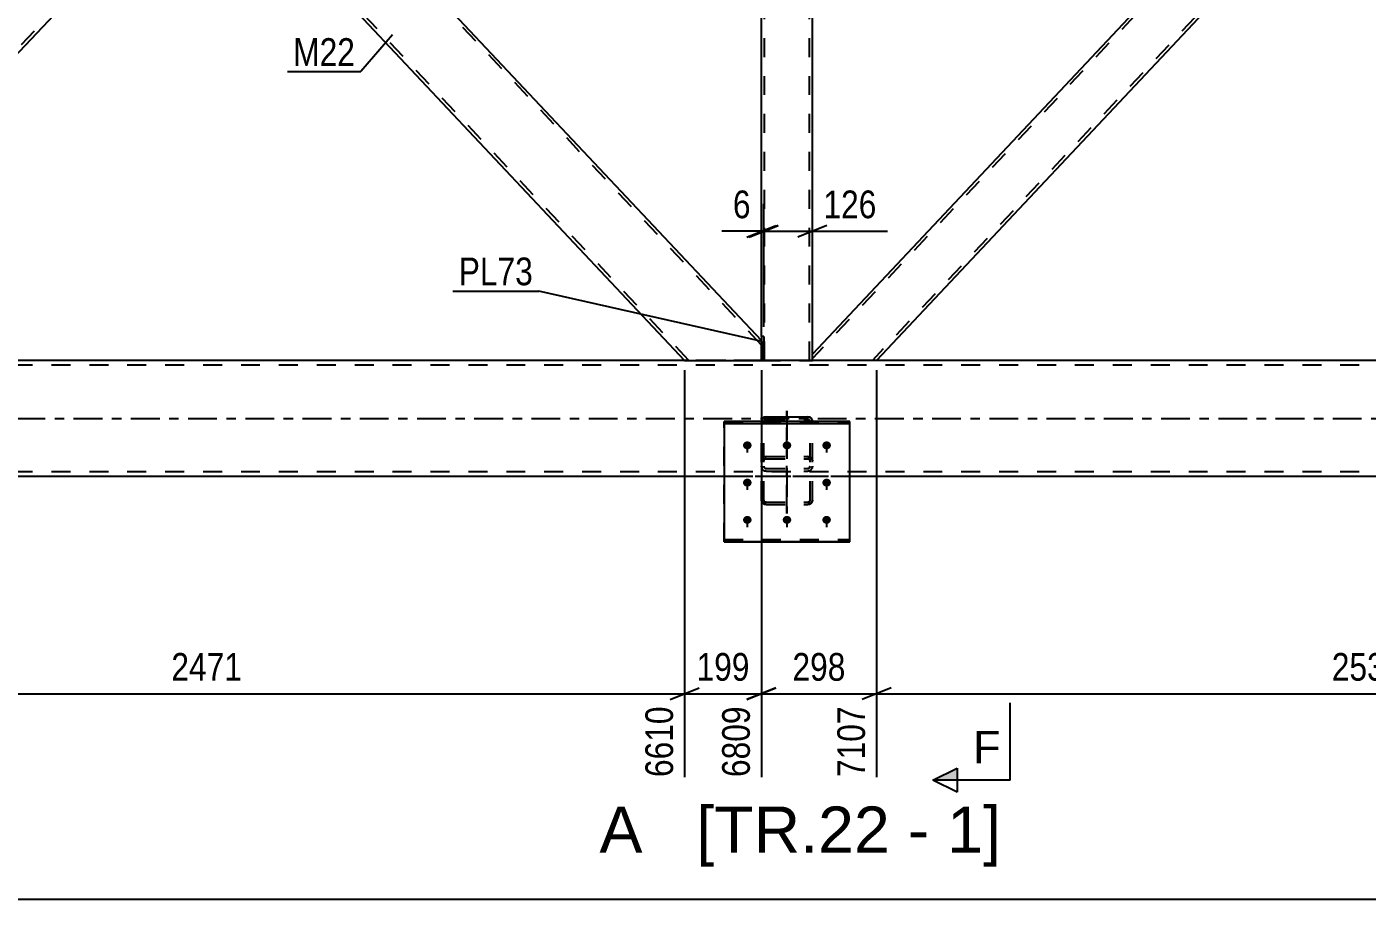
# Model space of a CAD drawing. Header units: millimetres. Extents: x -95 to 746, y -460 to 134.
# Drawn here: x 140.4 to 279, y -177.3 to -87.1 of the extents above; entities that cross this region are included whole.
import ezdxf

# ---------------------------------------------------------------- set-up
doc = ezdxf.new("R2010")
doc.units = ezdxf.units.MM
doc.linetypes.add('DXK_LINE_DOT2', pattern=[3.9198, 1.9599, -1.9599])
doc.linetypes.add('DXK_LINE_DOT3', pattern=[5.9187, 2.979, -0.9799, 0.9799, -0.9799])
doc.styles.add('Arial', font='ARIAL.TTF', dxfattribs={"height": 0.2})
doc.styles.add('Arial Narrow', font='ARIALN.TTF', dxfattribs={"height": 0.2})

# ---------------------------------------------------------------- blocks, each defined once
blk = doc.blocks.new('Part-389780219-1400 - 1176')
at = {"color": 7, "linetype": 'DXK_LINE_DOT2'}
for p, q in [((330.17, -6), (221.64, -121.41)), ((336.36, -6.19), (227.83, -121.6)), ((336.36, -6), (329.73, -6)), ((279, -59.95), (275.38, -63.8)), ((282.63, -63.8), (279, -67.65)), ((228.27, -121.6), (221.64, -121.6))]:
    blk.add_line(p, q, dxfattribs=at)
at = {"color": 2, "linetype": 'Continuous'}
for p, q in [((329.73, -6), (279, -59.95)), ((336.36, -6.66), (282.63, -63.8)), ((336.36, -6.66), (336.36, -6)), ((275.38, -63.8), (221.64, -120.94)), ((279, -67.65), (228.27, -121.6)), ((221.64, -121.6), (221.64, -120.94))]:
    blk.add_line(p, q, dxfattribs=at)
blk = doc.blocks.new('Part-389780219-1395 - 1176')
at = {"color": 7, "linetype": 'DXK_LINE_DOT2'}
for p, q in [((208.86, -6), (101.64, -120.01)), ((208.44, -6), (208.42, -6)), ((209.3, -6), (216.36, -6)), ((216.36, -6), (212.5, -6)), ((216.36, -6), (216.36, -8.06)), ((216.36, -7.6), (109.15, -121.6)), ((159, -58.55), (154.06, -63.8)), ((163.94, -63.8), (159, -69.05)), ((101.64, -121.6), (101.64, -119.54)), ((101.64, -119.54), (101.64, -119.54)), ((101.64, -121.6), (101.64, -121.6)), ((101.64, -121.6), (101.64, -121.6)), ((109.04, -121.6), (108.71, -121.6)), ((109.33, -121.6), (109.15, -121.6)), ((109.56, -121.6), (109.59, -121.6)), ((109.59, -121.6), (109.56, -121.6))]:
    blk.add_line(p, q, dxfattribs=at)
at = {"color": 2, "linetype": 'Continuous'}
for p, q in [((208.42, -6), (159, -58.55)), ((212.5, -6), (208.44, -6)), ((216.36, -8.06), (163.94, -63.8)), ((154.06, -63.8), (101.64, -119.54)), ((159, -69.05), (109.59, -121.6)), ((108.71, -121.6), (101.64, -121.6)), ((109.33, -121.6), (108.71, -121.6)), ((109.56, -121.6), (109.33, -121.6))]:
    blk.add_line(p, q, dxfattribs=at)
blk = doc.blocks.new('Part-389780219-1414 - 1176')
at = {"color": 7, "linetype": 'DXK_LINE_DOT2'}
for p, q in [((221.64, -6), (216.36, -6)), ((216.36, -8.46), (216.36, -6)), ((216.68, -121.6), (216.68, -6)), ((221.32, -121.6), (221.32, -6)), ((221.64, -6.66), (221.64, -6)), ((216.36, -121.6), (216.36, -119.14)), ((216.36, -121.6), (221.64, -121.6)), ((221.64, -121.6), (221.64, -120.94))]:
    blk.add_line(p, q, dxfattribs=at)
at = {"color": 2, "linetype": 'Continuous'}
for p, q in [((221.64, -120.94), (221.64, -6.66)), ((216.36, -119.14), (216.36, -8.46))]:
    blk.add_line(p, q, dxfattribs=at)
blk = doc.blocks.new('Part-389780219-1420 - 1176')
at = {"color": 2, "linetype": 'Continuous'}
for p, q in [((216.66, -127.47), (216.84, -127.43)), ((216.84, -127.43), (221.16, -127.43)), ((221.16, -127.43), (221.34, -127.47)), ((216.37, -127.91), (216.4, -127.75)), ((221.6, -127.75), (221.63, -127.91))]:
    blk.add_line(p, q, dxfattribs=at)
at = {"color": 7, "linetype": 'DXK_LINE_DOT3'}
blk.add_line((219, -126.82), (219, -137.44), dxfattribs=at)
at = {"color": 7, "linetype": 'DXK_LINE_DOT2'}
for p, q in [((216.36, -127.94), (216.37, -127.91)), ((216.36, -136.05), (216.36, -127.94)), ((216.62, -127.84), (216.6, -127.94)), ((216.6, -136.05), (216.6, -127.94)), ((216.67, -127.76), (216.62, -127.84)), ((216.75, -127.71), (216.67, -127.76)), ((216.84, -127.69), (216.75, -127.71)), ((216.84, -127.69), (221.16, -127.69)), ((221.25, -127.71), (221.16, -127.69)), ((221.33, -127.76), (221.25, -127.71)), ((221.38, -127.84), (221.33, -127.76)), ((221.4, -127.94), (221.38, -127.84)), ((221.4, -136.05), (221.4, -127.94)), ((221.63, -127.91), (221.64, -127.94)), ((221.64, -136.05), (221.64, -127.94)), ((216.5, -131.67), (216.4, -131.81)), ((216.66, -131.57), (216.5, -131.67)), ((216.84, -131.53), (216.66, -131.57)), ((216.84, -131.53), (221.16, -131.53)), ((221.34, -131.57), (221.16, -131.53)), ((221.5, -131.67), (221.34, -131.57)), ((221.6, -131.81), (221.5, -131.67)), ((216.4, -131.81), (216.36, -131.99)), ((216.4, -132.73), (216.36, -132.54)), ((216.6, -131.99), (216.62, -131.9)), ((216.6, -132.54), (216.62, -132.64)), ((216.62, -131.9), (216.67, -131.83)), ((216.62, -132.64), (216.67, -132.72)), ((216.84, -133.05), (216.66, -133.01)), ((216.67, -131.83), (216.75, -131.78)), ((216.67, -132.72), (216.75, -132.77)), ((216.75, -131.78), (216.84, -131.76)), ((216.75, -132.77), (216.84, -132.79)), ((216.84, -131.76), (221.16, -131.76)), ((216.84, -132.79), (221.16, -132.79)), ((216.84, -133.05), (221.16, -133.05)), ((221.16, -131.76), (221.25, -131.78)), ((221.16, -132.79), (221.25, -132.77)), ((221.34, -133.01), (221.16, -133.05)), ((221.25, -131.78), (221.33, -131.83)), ((221.25, -132.77), (221.33, -132.72)), ((221.33, -131.83), (221.38, -131.9)), ((221.33, -132.72), (221.38, -132.64)), ((221.38, -131.9), (221.4, -131.99)), ((221.38, -132.64), (221.4, -132.54)), ((221.64, -131.99), (221.6, -131.81)), ((221.64, -132.54), (221.6, -132.73)), ((216.36, -136.05), (216.4, -136.22)), ((216.4, -136.22), (216.5, -136.36)), ((216.5, -136.36), (216.66, -136.46)), ((216.62, -136.13), (216.6, -136.05)), ((216.67, -136.2), (216.62, -136.13)), ((216.66, -136.46), (216.84, -136.5)), ((216.75, -136.25), (216.67, -136.2)), ((216.84, -136.27), (216.75, -136.25)), ((216.84, -136.27), (221.16, -136.27)), ((216.84, -136.5), (221.16, -136.5)), ((221.25, -136.25), (221.16, -136.27)), ((221.16, -136.5), (221.34, -136.46)), ((221.33, -136.2), (221.25, -136.25)), ((221.38, -136.13), (221.33, -136.2)), ((221.34, -136.46), (221.5, -136.36)), ((221.4, -136.05), (221.38, -136.13)), ((221.5, -136.36), (221.6, -136.22)), ((221.6, -136.22), (221.64, -136.05))]:
    blk.add_line(p, q, dxfattribs=at)
at = {"color": 2, "linetype": 'Continuous'}
for centre, start, end in [((216.86, -127.92), 114.3199, 159.2417), ((221.14, -127.92), 20.7583, 65.6801)]:
    blk.add_arc(centre, 0.496, start, end, dxfattribs=at)
at = {"color": 7, "linetype": 'DXK_LINE_DOT2'}
for centre, start, end in [((216.86, -132.56), 200.7583, 245.6801), ((221.14, -132.56), 294.3199, 339.2417)]:
    blk.add_arc(centre, 0.496, start, end, dxfattribs=at)
blk = doc.blocks.new('Part-389780219-1425 - 1176')
at = {"color": 2, "linetype": 'Continuous'}
for p, q in [((159, -69.05), (163.94, -63.8)), ((216.36, -119.54), (163.94, -63.8)), ((159, -69.05), (208.42, -121.6)), ((208.44, -121.6), (216.36, -121.6))]:
    blk.add_line(p, q, dxfattribs=at)
at = {"color": 7, "linetype": 'DXK_LINE_DOT2'}
for p, q in [((216.36, -120.01), (163.72, -64.03)), ((159.22, -68.82), (159.24, -68.8)), ((208.86, -121.6), (159.22, -68.82)), ((216.36, -121.6), (216.36, -119.54)), ((208.42, -121.6), (208.44, -121.6)), ((208.44, -121.6), (208.42, -121.6))]:
    blk.add_line(p, q, dxfattribs=at)
blk = doc.blocks.new('Part-389780219-1435 - 1176')
at = {"color": 7, "linetype": 'DXK_LINE_DOT2'}
for p, q in [((216.84, -127.43), (216.66, -127.47)), ((216.84, -127.43), (221.16, -127.43)), ((221.34, -127.47), (221.16, -127.43)), ((216.4, -127.75), (216.36, -127.94)), ((216.36, -136.05), (216.36, -127.94)), ((216.6, -127.94), (216.62, -127.84)), ((216.6, -136.05), (216.6, -127.94)), ((216.62, -127.84), (216.67, -127.76)), ((216.67, -127.76), (216.75, -127.71)), ((216.75, -127.71), (216.84, -127.69)), ((216.84, -127.69), (221.16, -127.69)), ((221.16, -127.69), (221.25, -127.71)), ((221.25, -127.71), (221.33, -127.76)), ((221.33, -127.76), (221.38, -127.84)), ((221.38, -127.84), (221.4, -127.94)), ((221.4, -136.05), (221.4, -127.94)), ((221.64, -127.94), (221.6, -127.75)), ((221.64, -136.05), (221.64, -127.94)), ((216.4, -131.81), (216.5, -131.67)), ((216.5, -131.67), (216.66, -131.57)), ((216.66, -131.57), (216.84, -131.54)), ((216.84, -131.54), (221.16, -131.54)), ((221.16, -131.54), (221.34, -131.57)), ((221.34, -131.57), (221.5, -131.67)), ((221.5, -131.67), (221.6, -131.81)), ((216.36, -131.99), (216.4, -131.81)), ((216.36, -132.54), (216.4, -132.73)), ((216.62, -131.9), (216.6, -131.99)), ((216.62, -132.64), (216.6, -132.54)), ((216.67, -131.83), (216.62, -131.9)), ((216.67, -132.72), (216.62, -132.64)), ((216.66, -133.01), (216.84, -133.05)), ((216.75, -131.78), (216.67, -131.83)), ((216.75, -132.77), (216.67, -132.72)), ((216.84, -131.76), (216.75, -131.78)), ((216.84, -132.79), (216.75, -132.77)), ((216.84, -131.76), (221.16, -131.76)), ((216.84, -132.79), (221.16, -132.79)), ((216.84, -133.05), (221.16, -133.05)), ((221.25, -131.78), (221.16, -131.76)), ((221.25, -132.77), (221.16, -132.79)), ((221.16, -133.05), (221.34, -133.01)), ((221.33, -131.83), (221.25, -131.78)), ((221.33, -132.72), (221.25, -132.77)), ((221.38, -131.9), (221.33, -131.83)), ((221.38, -132.64), (221.33, -132.72)), ((221.4, -131.99), (221.38, -131.9)), ((221.4, -132.54), (221.38, -132.64)), ((221.6, -131.81), (221.64, -131.99)), ((221.6, -132.73), (221.64, -132.54)), ((216.4, -136.22), (216.36, -136.05)), ((216.5, -136.36), (216.4, -136.22)), ((216.66, -136.46), (216.5, -136.36)), ((216.6, -136.05), (216.62, -136.13)), ((216.62, -136.13), (216.67, -136.21)), ((216.84, -136.5), (216.66, -136.46)), ((216.67, -136.21), (216.75, -136.25)), ((216.75, -136.25), (216.84, -136.27)), ((216.84, -136.27), (221.16, -136.27)), ((216.84, -136.5), (221.16, -136.5)), ((221.16, -136.27), (221.25, -136.25)), ((221.34, -136.46), (221.16, -136.5)), ((221.25, -136.25), (221.33, -136.21)), ((221.33, -136.21), (221.38, -136.13)), ((221.5, -136.36), (221.34, -136.46)), ((221.38, -136.13), (221.4, -136.05)), ((221.6, -136.22), (221.5, -136.36)), ((221.64, -136.05), (221.6, -136.22))]:
    blk.add_line(p, q, dxfattribs=at)
at = {"color": 7, "linetype": 'DXK_LINE_DOT3'}
blk.add_line((219, -137.44), (219, -126.82), dxfattribs=at)
at = {"color": 7, "linetype": 'DXK_LINE_DOT2'}
for centre, start, end in [((216.86, -127.92), 114.32, 159.2417), ((221.14, -127.92), 20.7583, 65.68), ((216.86, -132.56), 200.7583, 245.68), ((221.14, -132.56), 294.32, 339.2417)]:
    blk.add_arc(centre, 0.496, start, end, dxfattribs=at)
blk = doc.blocks.new('Part-389780219-1443 - 1176')
at = {"color": 2, "linetype": 'Continuous'}
for p, q in [((225.5, -127.91), (212.5, -127.91)), ((212.5, -127.91), (212.5, -140.34)), ((212.5, -128.13), (225.5, -128.13)), ((225.5, -140.34), (225.5, -127.91)), ((212.5, -140.34), (225.5, -140.34))]:
    blk.add_line(p, q, dxfattribs=at)
at = {"color": 7, "linetype": 'DXK_LINE_DOT2'}
blk.add_line((212.5, -140.12), (225.5, -140.12), dxfattribs=at)
blk = doc.blocks.new('Part-389780219-1448 - 1176')
at = {"color": 7, "linetype": 'DXK_LINE_DOT2'}
for p, q in [((212.5, -140.34), (212.5, -127.91)), ((212.5, -127.91), (225.5, -127.91)), ((212.5, -128.13), (225.5, -128.13)), ((225.5, -140.34), (225.5, -127.91)), ((212.5, -140.12), (225.5, -140.12))]:
    blk.add_line(p, q, dxfattribs=at)
at = {"color": 2, "linetype": 'Continuous'}
blk.add_line((225.5, -140.34), (212.5, -140.34), dxfattribs=at)
blk = doc.blocks.new('Part-389780219-1494 - 1176')
at = {"color": 7, "linetype": 'DXK_LINE_DOT2'}
for p, q in [((678, -121.6), (-18.36, -121.6)), ((216.6, -121.6), (208.44, -121.6)), ((678, -122.08), (-56, -122.08)), ((678, -133.12), (-56, -133.12)), ((678, -133.6), (-36.75, -133.6)), ((225.5, -133.6), (212.5, -133.6))]:
    blk.add_line(p, q, dxfattribs=at)
at = {"color": 2, "linetype": 'Continuous'}
for p, q in [((208.44, -121.6), (109.56, -121.6)), ((673.2, -121.6), (216.6, -121.6)), ((212.5, -133.6), (-8.84, -133.6)), ((452.5, -133.6), (225.5, -133.6))]:
    blk.add_line(p, q, dxfattribs=at)
at = {"color": 7, "linetype": 'DXK_LINE_DOT3'}
blk.add_line((-56, -127.6), (678, -127.6), dxfattribs=at)
blk = doc.blocks.new('Part-389780219-1599 - 1176')
at = {"color": 2, "linetype": 'Continuous'}
for p, q in [((216.6, -119.14), (216.36, -119.14)), ((216.36, -119.14), (216.36, -121.6)), ((216.6, -119.14), (216.6, -121.6)), ((216.6, -121.6), (216.36, -121.6))]:
    blk.add_line(p, q, dxfattribs=at)
blk = doc.blocks.new('Part-389780219-1600 - 1176')
at = {"color": 7, "linetype": 'DXK_LINE_DOT2'}
for p, q in [((216.36, -121.6), (216.36, -119.14)), ((216.6, -119.14), (216.36, -119.14)), ((216.6, -121.6), (216.6, -119.14)), ((216.6, -121.6), (216.36, -121.6))]:
    blk.add_line(p, q, dxfattribs=at)
blk = doc.blocks.new('Bolt-389780219-1613 - 1176')
at = {"linetype": 'Continuous'}
for points in [[(214.9, -129.97), (214.99, -129.98), (215.08, -130), (215.16, -130.05), (215.23, -130.1), (215.28, -130.17), (215.32, -130.25), (215.34, -130.34), (215.34, -130.42), (215.32, -130.51), (215.28, -130.59), (215.23, -130.66), (215.16, -130.72), (215.08, -130.76), (214.99, -130.79), (214.9, -130.8), (214.81, -130.79), (214.72, -130.76), (214.64, -130.72), (214.57, -130.66), (214.52, -130.59), (214.48, -130.51), (214.46, -130.42), (214.46, -130.34), (214.48, -130.25), (214.52, -130.17), (214.57, -130.1), (214.64, -130.05), (214.72, -130), (214.81, -129.98)], [(219, -129.97), (219.09, -129.98), (219.18, -130), (219.26, -130.05), (219.33, -130.1), (219.38, -130.17), (219.42, -130.25), (219.44, -130.34), (219.44, -130.42), (219.42, -130.51), (219.38, -130.59), (219.33, -130.66), (219.26, -130.72), (219.18, -130.76), (219.09, -130.79), (219, -130.8), (218.91, -130.79), (218.82, -130.76), (218.74, -130.72), (218.67, -130.66), (218.62, -130.59), (218.58, -130.51), (218.56, -130.42), (218.56, -130.34), (218.58, -130.25), (218.62, -130.17), (218.67, -130.1), (218.74, -130.05), (218.82, -130), (218.91, -129.98)], [(223.1, -129.97), (223.19, -129.98), (223.28, -130), (223.36, -130.05), (223.43, -130.1), (223.48, -130.17), (223.52, -130.25), (223.54, -130.34), (223.54, -130.42), (223.52, -130.51), (223.48, -130.59), (223.43, -130.66), (223.36, -130.72), (223.28, -130.76), (223.19, -130.79), (223.1, -130.8), (223.01, -130.79), (222.92, -130.76), (222.84, -130.72), (222.77, -130.66), (222.72, -130.59), (222.68, -130.51), (222.66, -130.42), (222.66, -130.34), (222.68, -130.25), (222.72, -130.17), (222.77, -130.1), (222.84, -130.05), (222.92, -130), (223.01, -129.98)], [(214.9, -133.82), (214.99, -133.83), (215.08, -133.86), (215.16, -133.9), (215.23, -133.96), (215.28, -134.03), (215.32, -134.11), (215.34, -134.19), (215.34, -134.28), (215.32, -134.36), (215.28, -134.44), (215.23, -134.51), (215.16, -134.57), (215.08, -134.61), (214.99, -134.64), (214.9, -134.65), (214.81, -134.64), (214.72, -134.61), (214.64, -134.57), (214.57, -134.51), (214.52, -134.44), (214.48, -134.36), (214.46, -134.28), (214.46, -134.19), (214.48, -134.11), (214.52, -134.03), (214.57, -133.96), (214.64, -133.9), (214.72, -133.86), (214.81, -133.83)], [(223.1, -133.82), (223.19, -133.83), (223.28, -133.86), (223.36, -133.9), (223.43, -133.96), (223.48, -134.03), (223.52, -134.11), (223.54, -134.19), (223.54, -134.28), (223.52, -134.36), (223.48, -134.44), (223.43, -134.51), (223.36, -134.57), (223.28, -134.61), (223.19, -134.64), (223.1, -134.65), (223.01, -134.64), (222.92, -134.61), (222.84, -134.57), (222.77, -134.51), (222.72, -134.44), (222.68, -134.36), (222.66, -134.28), (222.66, -134.19), (222.68, -134.11), (222.72, -134.03), (222.77, -133.96), (222.84, -133.9), (222.92, -133.86), (223.01, -133.83)], [(214.9, -137.67), (214.99, -137.68), (215.08, -137.71), (215.16, -137.75), (215.23, -137.81), (215.28, -137.88), (215.32, -137.96), (215.34, -138.04), (215.34, -138.13), (215.32, -138.21), (215.28, -138.29), (215.23, -138.36), (215.16, -138.42), (215.08, -138.46), (214.99, -138.49), (214.9, -138.5), (214.81, -138.49), (214.72, -138.46), (214.64, -138.42), (214.57, -138.36), (214.52, -138.29), (214.48, -138.21), (214.46, -138.13), (214.46, -138.04), (214.48, -137.96), (214.52, -137.88), (214.57, -137.81), (214.64, -137.75), (214.72, -137.71), (214.81, -137.68)], [(219, -137.67), (219.09, -137.68), (219.18, -137.71), (219.26, -137.75), (219.33, -137.81), (219.38, -137.88), (219.42, -137.96), (219.44, -138.04), (219.44, -138.13), (219.42, -138.21), (219.38, -138.29), (219.33, -138.36), (219.26, -138.42), (219.18, -138.46), (219.09, -138.49), (219, -138.5), (218.91, -138.49), (218.82, -138.46), (218.74, -138.42), (218.67, -138.36), (218.62, -138.29), (218.58, -138.21), (218.56, -138.13), (218.56, -138.04), (218.58, -137.96), (218.62, -137.88), (218.67, -137.81), (218.74, -137.75), (218.82, -137.71), (218.91, -137.68)], [(223.1, -137.67), (223.19, -137.68), (223.28, -137.71), (223.36, -137.75), (223.43, -137.81), (223.48, -137.88), (223.52, -137.96), (223.54, -138.04), (223.54, -138.13), (223.52, -138.21), (223.48, -138.29), (223.43, -138.36), (223.36, -138.42), (223.28, -138.46), (223.19, -138.49), (223.1, -138.5), (223.01, -138.49), (222.92, -138.46), (222.84, -138.42), (222.77, -138.36), (222.72, -138.29), (222.68, -138.21), (222.66, -138.13), (222.66, -138.04), (222.68, -137.96), (222.72, -137.88), (222.77, -137.81), (222.84, -137.75), (222.92, -137.71), (223.01, -137.68)]]:
    blk.add_hatch(color=1, dxfattribs=at).paths.add_polyline_path(points)
at = {"color": 1, "linetype": 'Continuous'}
for p, q in [((214.9, -129.98), (214.9, -131.12)), ((219, -129.98), (219, -131.12)), ((223.1, -129.98), (223.1, -131.12)), ((214.9, -133.84), (214.9, -134.97)), ((223.1, -133.84), (223.1, -134.97)), ((214.9, -137.69), (214.9, -138.83)), ((219, -137.69), (219, -138.83)), ((223.1, -137.69), (223.1, -138.83))]:
    blk.add_line(p, q, dxfattribs=at)
blk = doc.blocks.new('Bolt-389780219-1618 - 1176')
at = {"color": 1, "linetype": 'DXK_LINE_DOT2'}
for p, q in [((214.9, -129.99), (214.9, -131.12)), ((219, -129.99), (219, -131.12)), ((223.1, -129.99), (223.1, -131.12)), ((214.9, -133.84), (214.9, -134.97)), ((223.1, -133.84), (223.1, -134.97)), ((214.9, -137.69), (214.9, -138.83)), ((219, -137.69), (219, -138.83)), ((223.1, -137.69), (223.1, -138.83))]:
    blk.add_line(p, q, dxfattribs=at)
blk = doc.blocks.new('StraightDimension-389780219-24865 - 1176')
at = {"color": 7, "linetype": 'Continuous'}
for p, q in [((208.42, -122.6), (208.42, -164.67)), ((216.36, -122.6), (216.36, -164.67)), ((206.92, -156.66), (209.92, -155.46)), ((208.42, -156.06), (216.36, -156.06)), ((217.86, -155.46), (214.86, -156.66))]:
    blk.add_line(p, q, dxfattribs=at)
at = {"color": 0}
blk.add_wipeout([(215.73, -155.31), (215.73, -151.11), (209.05, -151.11), (209.05, -155.31)], dxfattribs=at)
at = {"color": 0, "linetype": 'Continuous'}
blk.add_wipeout([(215.76, -156.76), (211.56, -156.76), (211.56, -165.27), (215.76, -165.27)], dxfattribs=at)
at = {"color": 3, "style": 'Arial Narrow'}
blk.add_text('199', height=2.863, dxfattribs=at).set_placement((209.65, -154.71))
at = {"color": 3, "linetype": 'Continuous', "style": 'Arial Narrow'}
blk.add_text('6809', height=2.863, rotation=90.0002, dxfattribs=at).set_placement((215.16, -164.67))
blk = doc.blocks.new('StraightDimension-389780219-21369 - 1176')
at = {"color": 7, "linetype": 'Continuous'}
blk.add_line((-57, -177.3), (719, -177.3), dxfattribs=at)
blk = doc.blocks.new('StraightDimension-389780219-21049 - 1176')
at = {"color": 7, "linetype": 'Continuous'}
for p, q in [((216.6, -118.14), (216.6, -105.4)), ((221.64, -118.14), (221.64, -105.4)), ((215.1, -108.85), (218.1, -107.65)), ((223.14, -107.65), (220.14, -108.85)), ((216.6, -108.25), (221.64, -108.25)), ((221.64, -108.25), (229.38, -108.25)), ((221.64, -108.25), (229.38, -108.25))]:
    blk.add_line(p, q, dxfattribs=at)
at = {"color": 0}
blk.add_wipeout([(228.85, -107.5), (228.85, -103.3), (222.17, -103.3), (222.17, -107.5)], dxfattribs=at)
at = {"color": 3, "style": 'Arial Narrow'}
blk.add_text('126', height=2.863, dxfattribs=at).set_placement((222.77, -106.9))
blk = doc.blocks.new('StraightDimension-389780219-21050 - 1176')
at = {"color": 7, "linetype": 'Continuous'}
for p, q in [((216.36, -118.14), (216.36, -105.4)), ((216.6, -118.14), (216.6, -105.4)), ((214.86, -108.85), (217.86, -107.65)), ((218.1, -107.65), (215.1, -108.85)), ((216.36, -108.25), (212.28, -108.25)), ((216.36, -108.25), (212.28, -108.25)), ((216.36, -108.25), (216.6, -108.25))]:
    blk.add_line(p, q, dxfattribs=at)
at = {"color": 0}
blk.add_wipeout([(215.84, -107.5), (215.84, -103.3), (212.81, -103.3), (212.81, -107.5)], dxfattribs=at)
at = {"color": 3, "style": 'Arial Narrow'}
blk.add_text('6', height=2.86, dxfattribs=at).set_placement((213.41, -106.9))
blk = doc.blocks.new('StraightDimension-389780219-24863 - 1176')
at = {"color": 7, "linetype": 'Continuous'}
for p, q in [((228.27, -122.6), (228.27, -164.67)), ((329.73, -122.6), (329.73, -164.67)), ((229.77, -155.46), (226.77, -156.66)), ((228.27, -156.06), (329.73, -156.06)), ((328.23, -156.66), (331.23, -155.46))]:
    blk.add_line(p, q, dxfattribs=at)
at = {"color": 0}
blk.add_wipeout([(283.26, -155.31), (283.26, -151.11), (274.74, -151.11), (274.74, -155.31)], dxfattribs=at)
at = {"color": 3, "style": 'Arial Narrow'}
blk.add_text('2537', height=2.863, dxfattribs=at).set_placement((275.34, -154.71))
at = {"color": 0, "linetype": 'Continuous'}
blk.add_wipeout([(329.13, -156.76), (324.93, -156.76), (324.93, -165.27), (329.13, -165.27)], dxfattribs=at)
at = {"color": 3, "linetype": 'Continuous', "style": 'Arial Narrow'}
blk.add_text('9643', height=2.863, rotation=90.0002, dxfattribs=at).set_placement((328.53, -164.67))
blk = doc.blocks.new('StraightDimension-389780219-24864 - 1176')
at = {"color": 7, "linetype": 'Continuous'}
for p, q in [((216.36, -122.6), (216.36, -164.67)), ((228.27, -122.6), (228.27, -164.67)), ((214.86, -156.66), (217.86, -155.46)), ((216.36, -156.06), (228.27, -156.06)), ((229.77, -155.46), (226.77, -156.66))]:
    blk.add_line(p, q, dxfattribs=at)
at = {"color": 0}
blk.add_wipeout([(225.66, -155.31), (225.66, -151.11), (218.97, -151.11), (218.97, -155.31)], dxfattribs=at)
at = {"color": 3, "style": 'Arial Narrow'}
blk.add_text('298', height=2.863, dxfattribs=at).set_placement((219.57, -154.71))
at = {"color": 0, "linetype": 'Continuous'}
blk.add_wipeout([(227.67, -156.76), (223.47, -156.76), (223.47, -165.27), (227.67, -165.27)], dxfattribs=at)
at = {"color": 3, "linetype": 'Continuous', "style": 'Arial Narrow'}
blk.add_text('7107', height=2.863, rotation=90.0002, dxfattribs=at).set_placement((227.07, -164.67))
blk = doc.blocks.new('StraightDimension-389780219-24866 - 1176')
at = {"color": 7, "linetype": 'Continuous'}
for p, q in [((109.59, -122.6), (109.59, -164.67)), ((208.42, -122.6), (208.42, -164.67)), ((111.09, -155.46), (108.09, -156.66)), ((109.59, -156.06), (208.42, -156.06)), ((206.92, -156.66), (209.92, -155.46))]:
    blk.add_line(p, q, dxfattribs=at)
at = {"color": 0}
blk.add_wipeout([(163.26, -155.31), (163.26, -151.11), (154.74, -151.11), (154.74, -155.31)], dxfattribs=at)
at = {"color": 3, "style": 'Arial Narrow'}
blk.add_text('2471', height=2.863, dxfattribs=at).set_placement((155.34, -154.71))
at = {"color": 0, "linetype": 'Continuous'}
blk.add_wipeout([(207.82, -156.76), (203.62, -156.76), (203.62, -165.27), (207.82, -165.27)], dxfattribs=at)
at = {"color": 3, "linetype": 'Continuous', "style": 'Arial Narrow'}
blk.add_text('6610', height=2.863, rotation=90.0002, dxfattribs=at).set_placement((207.22, -164.67))
blk = doc.blocks.new('Mark-389780219-25280 - 1176')
at = {"color": 0}
blk.add_wipeout([(192.74, -113.83), (192.74, -110.83), (185.06, -110.83), (185.06, -113.83)], dxfattribs=at)
blk.add_wipeout([(192.74, -113.83), (192.74, -110.83), (185.06, -110.83), (185.06, -113.83)], dxfattribs=at)
at = {"color": 30, "linetype": 'Continuous'}
for p in [(184.46, -114.43), (216.42, -119.64)]:
    blk.add_line(p, (193.34, -114.43), dxfattribs=at)
at = {"color": 3, "style": 'Arial Narrow'}
blk.add_text('PL73', height=2.863, dxfattribs=at).set_placement((185.06, -113.83))
blk = doc.blocks.new('Mark-389780219-20104 - 1176')
at = {"color": 0}
blk.add_wipeout([(174.34, -91.15), (174.34, -88.15), (167.94, -88.15), (167.94, -91.15)], dxfattribs=at)
blk.add_wipeout([(174.34, -91.15), (174.34, -88.15), (167.94, -88.15), (167.94, -91.15)], dxfattribs=at)
at = {"color": 30, "linetype": 'Continuous'}
for p in [(178.2, -87.93), (167.34, -91.75)]:
    blk.add_line(p, (174.94, -91.75), dxfattribs=at)
at = {"color": 3, "style": 'Arial Narrow'}
blk.add_text('M22', height=2.863, dxfattribs=at).set_placement((167.94, -91.15))
blk = doc.blocks.new('SectionMark-389780219-35144 - 1176')
at = {"linetype": 'Continuous'}
for points in [[(236.59, 14.21), (236.59, 12.96), (234.09, 14.21)], [(236.59, -163.74), (236.59, -164.99), (234.09, -164.99)]]:
    blk.add_hatch(color=6, dxfattribs=at).paths.add_polyline_path(points)
at = {"color": 6, "linetype": 'Continuous'}
for p, q in [((234.09, 14.21), (236.59, 15.46)), ((236.59, 12.96), (236.59, 15.46)), ((242.09, 14.21), (234.09, 14.21)), ((234.09, 14.21), (236.59, 12.96)), ((242.09, 14.21), (242.09, 6.21)), ((242.09, -164.99), (242.09, -156.99)), ((234.09, -164.99), (236.59, -163.74)), ((236.59, -163.74), (236.59, -166.24)), ((242.09, -164.99), (234.09, -164.99)), ((236.59, -166.24), (234.09, -164.99))]:
    blk.add_line(p, q, dxfattribs=at)
at = {"color": 0, "linetype": 'Continuous'}
for points in [[(241.09, 8.96), (241.09, 12.46), (238.24, 12.46), (238.24, 8.96)], [(241.09, -163.24), (241.09, -159.74), (238.24, -159.74), (238.24, -163.24)], [(241.09, -172.49), (241.09, -167.49), (199.61, -167.49), (199.61, -172.49)]]:
    blk.add_wipeout(points, dxfattribs=at)
at = {"color": 3, "linetype": 'Continuous', "style": 'Arial'}
for s, height, p in [('F', 3.34, (238.24, 8.96)), ('F', 3.34, (238.24, -163.24)), ('A   [TR.22 - 1]', 4.7754, (199.61, -172.49))]:
    blk.add_text(s, height=height, dxfattribs=at).set_placement(p)

msp = doc.modelspace()

# ---------------------------------------------------------------- block references
for name in ['Part-389780219-1395 - 1176', 'Part-389780219-1414 - 1176', 'Part-389780219-1400 - 1176', 'Part-389780219-1425 - 1176', 'Part-389780219-1599 - 1176', 'Part-389780219-1600 - 1176', 'Part-389780219-1494 - 1176', 'Part-389780219-1420 - 1176', 'Part-389780219-1435 - 1176', 'Part-389780219-1443 - 1176', 'Part-389780219-1448 - 1176', 'Bolt-389780219-1613 - 1176', 'Bolt-389780219-1618 - 1176']:
    msp.add_blockref(name, (0, 0))

# ---------------------------------------------------------------- next in the draw order: block references
msp.add_blockref('StraightDimension-389780219-24865 - 1176', (0, 0))

# ---------------------------------------------------------------- next in the draw order: block references
msp.add_blockref('StraightDimension-389780219-21369 - 1176', (0, 0))

# ---------------------------------------------------------------- next in the draw order: block references
for name in ['Mark-389780219-20104 - 1176', 'StraightDimension-389780219-21049 - 1176', 'StraightDimension-389780219-24866 - 1176', 'StraightDimension-389780219-24863 - 1176']:
    msp.add_blockref(name, (0, 0))

# ---------------------------------------------------------------- next in the draw order: block references
for name in ['StraightDimension-389780219-21050 - 1176', 'StraightDimension-389780219-24864 - 1176']:
    msp.add_blockref(name, (0, 0))

# ---------------------------------------------------------------- next in the draw order: block references
msp.add_blockref('Mark-389780219-25280 - 1176', (0, 0))

# ---------------------------------------------------------------- next in the draw order: block references
msp.add_blockref('SectionMark-389780219-35144 - 1176', (0, 0))

doc.saveas('drawing.dxf')
